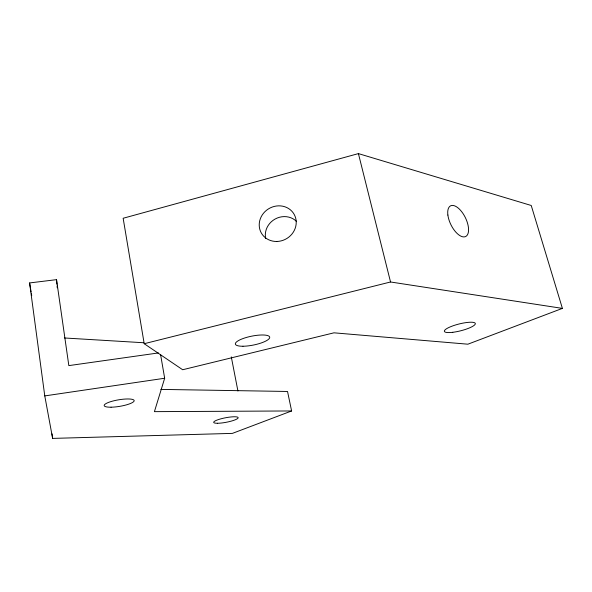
<?xml version="1.0" encoding="UTF-8"?>
<svg xmlns="http://www.w3.org/2000/svg" width="592" height="592" viewBox="0 0 592 592"><rect width="100%" height="100%" fill="white"/><g stroke="black" fill="none" stroke-linecap="round" stroke-linejoin="round"><path stroke-width="0.89" d="M160.565 354.445L164.665 378.251L154.416 411.647L291.612 410.959L287.527 391.467L160.839 389.403M291.612 410.959L232.397 433.388L52.629 438.398L44.77 395.907L29.6 282.939L56.529 279.646L68.835 365.612L158.427 352.943M562.4 308.388L467.872 344.196L333.977 332.822L182.676 369.741L144.204 343.708L123.151 218.263L358.412 153.602L531.231 205.483L562.4 308.388L390.542 281.984L144.204 343.708M44.77 395.907L164.665 378.251M64.506 337.98L143.804 342.753M358.412 153.602L390.542 281.984M231.294 356.895L237.925 391.001M29.6 282.939L31.117 291.952M31.42 293.758L31.724 295.556M52.007 433.832L52.629 438.398M56.529 279.646L56.936 284.19M57.098 286.003L57.261 287.823M265.66 238.465A18.293 16.961 -30.6 0 1 275.169 219.01A18.293 16.961 -30.6 0 1 296.585 221.475M452.784 332.304A15.969 3.5 -14.2 0 0 475.324 323.498A15.969 3.5 -14.2 0 0 451.415 326.399A15.969 3.5 -14.2 0 0 452.784 332.304M242.979 346.239A17.516 4.529 -11.4 0 0 269.693 337.684A17.516 4.529 -11.4 0 0 244.955 337.891A17.516 4.529 -11.4 0 0 242.979 346.239M447.878 215.051A17.087 8.044 63.9 0 0 464.875 236.8A17.087 8.044 63.9 0 0 461.656 211.662A17.087 8.044 63.9 0 0 447.878 215.051M276.76 241.469A18.885 17.427 -30.9 0 0 294.209 214.452A18.885 17.427 -30.9 0 0 262.197 215.029A18.885 17.427 -30.9 0 0 276.76 241.469M111.059 407.2A15.207 3.315 -9.5 0 0 134.162 400.873A15.207 3.315 -9.5 0 0 112.28 401.198A15.207 3.315 -9.5 0 0 111.059 407.2M217.627 423.265A12.439 2.279 -10.9 0 0 237.858 418.315A12.439 2.279 -10.9 0 0 222.34 418.463A12.439 2.279 -10.9 0 0 217.627 423.265"/></g></svg>
